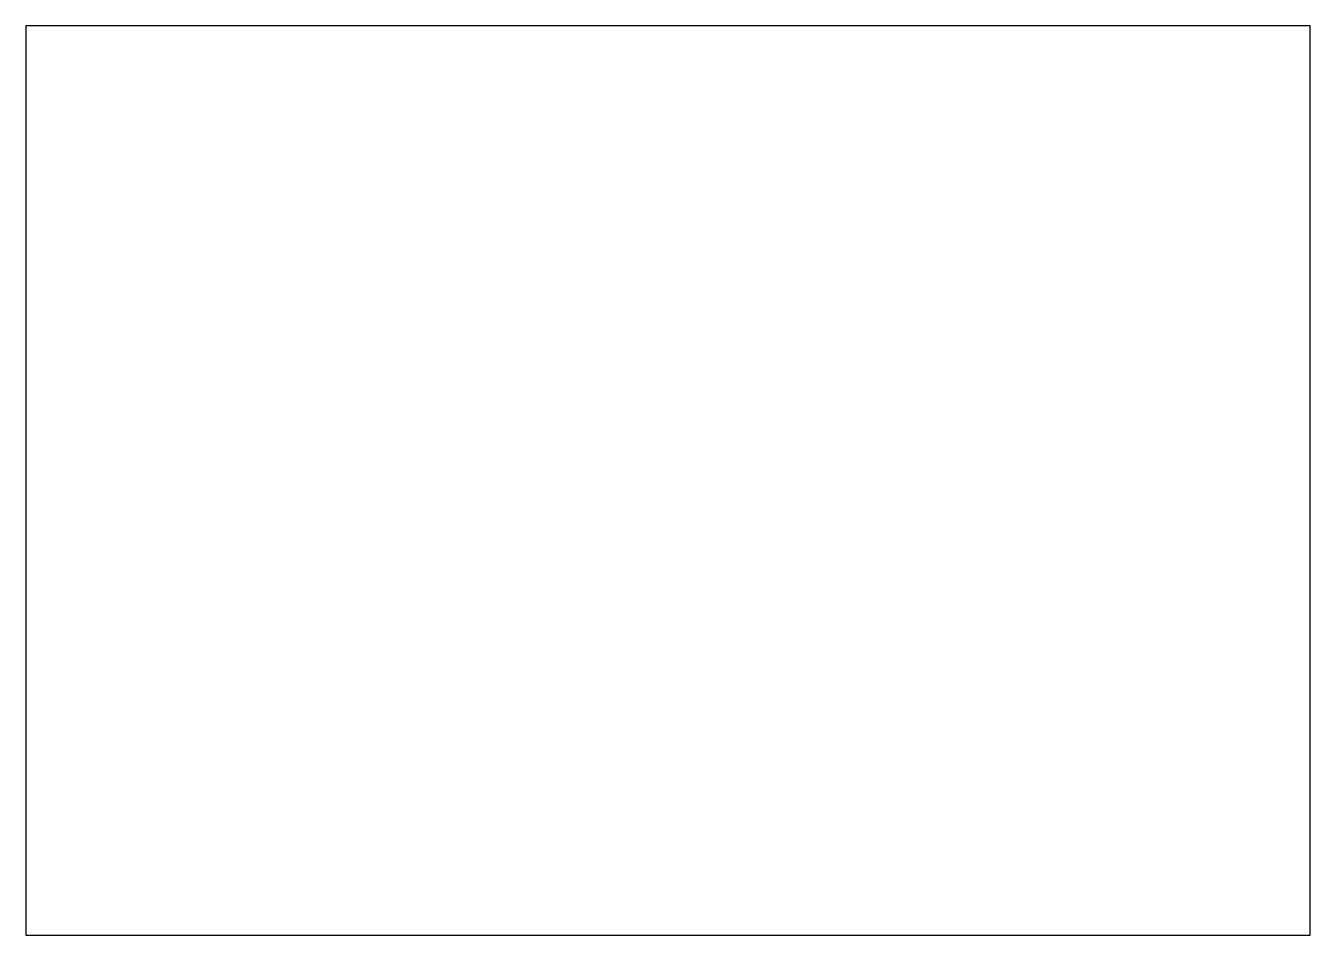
# Paper-space layout 'CDOI-25221' of a CAD drawing. Extents: x 0 to 839, y 0 to 594.
import ezdxf

# ---------------------------------------------------------------- set-up
doc = ezdxf.new("R2010")
doc.units = 0

psp = doc.layouts.new('CDOI-25221')

# ---------------------------------------------------------------- linework, layer by layer
psp.add_lwpolyline([(0, 0), (838.56, 0), (838.56, 594), (0, 594), (0, 0)])

# ---------------------------------------------------------------- viewports
at = {"layer": '0'}
psp.add_viewport(center=(419.28, 297), size=(838.56, 594), view_center_point=(329.96, 1002.02), view_height=594, dxfattribs=at)

doc.saveas('drawing.dxf')
